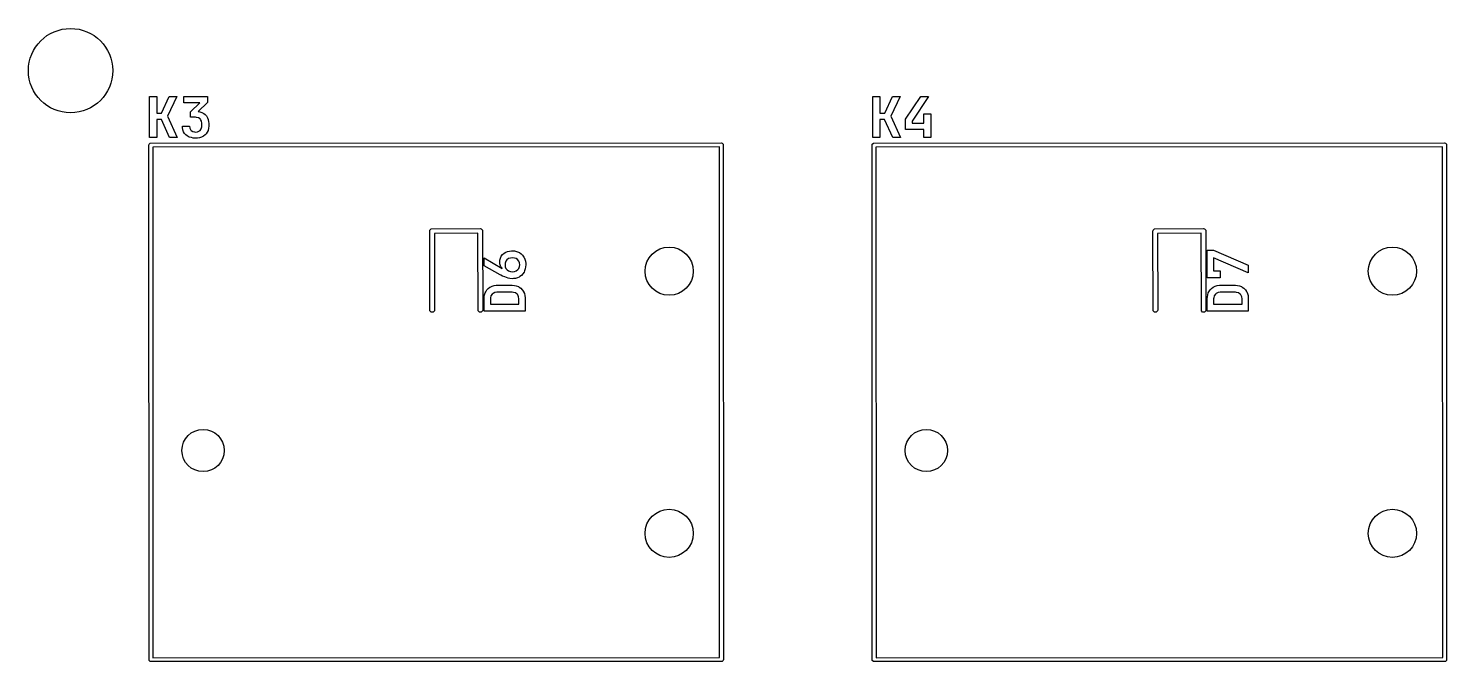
# Model space of a CAD drawing. Extents: x 0.7 to 11, y -6.1 to -1.6.
# Drawn here: x 2.427 to 3.817, y -2.23 to -1.61 of the extents above; entities that cross this region are included whole.
import ezdxf

# ---------------------------------------------------------------- set-up
doc = ezdxf.new("R2010")
doc.units = 0
doc.header["$MEASUREMENT"] = 0
doc.layers.add('BLACK', color=7, linetype='CONTINUOUS')

msp = doc.modelspace()

# ---------------------------------------------------------------- linework, layer by layer
at = {"layer": 'BLACK', "linetype": 'CONTINUOUS'}
for p, q in [((2.546, -1.7171), (2.546, -1.6769)), ((2.546, -1.6769), (2.5529, -1.6769)), ((2.5529, -1.6769), (2.5529, -1.6933)), ((2.5576, -1.6933), (2.5652, -1.6769)), ((2.5727, -1.6769), (2.5636, -1.6961)), ((2.5652, -1.6769), (2.5727, -1.6769)), ((2.5795, -1.683), (2.5795, -1.6769)), ((2.5795, -1.6769), (2.6028, -1.6769)), ((2.6028, -1.6769), (2.6028, -1.6827)), ((3.2546, -1.7171), (3.2546, -1.6769)), ((3.2546, -1.6769), (3.2615, -1.6769)), ((3.2615, -1.6769), (3.2615, -1.6933)), ((3.2663, -1.6933), (3.2739, -1.6769)), ((3.2813, -1.6769), (3.2723, -1.6961)), ((3.2739, -1.6769), (3.2813, -1.6769)), ((3.2867, -1.6992), (3.3016, -1.6769)), ((3.3093, -1.6769), (3.2933, -1.701)), ((3.3016, -1.6769), (3.3093, -1.6769)), ((2.5529, -1.6933), (2.5576, -1.6933)), ((2.5952, -1.683), (2.5795, -1.683)), ((2.5859, -1.6918), (2.5952, -1.683)), ((2.5859, -1.6973), (2.5859, -1.6918)), ((2.6028, -1.6827), (2.5935, -1.6916)), ((2.5935, -1.6916), (2.5951, -1.6919)), ((2.5951, -1.6919), (2.5972, -1.6925)), ((2.5972, -1.6925), (2.599, -1.6935)), ((2.599, -1.6935), (2.6004, -1.6946)), ((2.6004, -1.6946), (2.6018, -1.696)), ((3.2615, -1.6933), (3.2663, -1.6933)), ((3.3045, -1.7031), (3.3045, -1.694)), ((3.3045, -1.694), (3.3114, -1.694)), ((3.3114, -1.694), (3.3114, -1.7171)), ((2.5576, -1.6993), (2.5529, -1.6993)), ((2.5529, -1.6993), (2.5529, -1.7171)), ((2.5655, -1.7171), (2.5576, -1.6993)), ((2.5636, -1.6961), (2.5731, -1.7171)), ((2.5781, -1.7074), (2.5781, -1.7061)), ((2.5781, -1.7061), (2.585, -1.7061)), ((2.5785, -1.7095), (2.5781, -1.7074)), ((2.585, -1.7061), (2.5853, -1.7081)), ((2.5853, -1.7081), (2.5863, -1.7099)), ((2.591, -1.6973), (2.5859, -1.6973)), ((2.5918, -1.6974), (2.591, -1.6973)), ((2.5938, -1.6978), (2.5918, -1.6974)), ((2.5954, -1.6989), (2.5938, -1.6978)), ((2.5959, -1.6994), (2.5954, -1.6989)), ((2.5954, -1.7102), (2.5965, -1.7085)), ((2.5967, -1.7011), (2.5959, -1.6994)), ((2.5965, -1.7085), (2.597, -1.7066)), ((2.597, -1.7031), (2.5967, -1.7011)), ((2.597, -1.7061), (2.597, -1.7031)), ((2.597, -1.7066), (2.597, -1.7061)), ((2.6018, -1.696), (2.6028, -1.6977)), ((2.6028, -1.6977), (2.6035, -1.6996)), ((2.6038, -1.708), (2.6033, -1.7101)), ((2.6035, -1.6996), (2.6038, -1.7017)), ((2.6038, -1.7017), (2.6039, -1.7031)), ((2.6039, -1.7061), (2.6038, -1.708)), ((2.6039, -1.7031), (2.6039, -1.7061)), ((3.2662, -1.6993), (3.2615, -1.6993)), ((3.2615, -1.6993), (3.2615, -1.7171)), ((3.2741, -1.7171), (3.2662, -1.6993)), ((3.2723, -1.6961), (3.2818, -1.7171)), ((3.2867, -1.7091), (3.2867, -1.6992)), ((3.3045, -1.7091), (3.2867, -1.7091)), ((3.2933, -1.701), (3.2933, -1.7031)), ((3.2933, -1.7031), (3.3045, -1.7031)), ((3.3045, -1.7171), (3.3045, -1.7091)), ((2.5454, -1.7237), (2.5465, -1.7226)), ((2.5529, -1.7171), (2.546, -1.7171)), ((2.5465, -1.7226), (3.1063, -1.7224)), ((2.5731, -1.7171), (2.5655, -1.7171)), ((2.5792, -1.7114), (2.5785, -1.7095)), ((2.5802, -1.7131), (2.5792, -1.7114)), ((2.5816, -1.7146), (2.5802, -1.7131)), ((2.5829, -1.7156), (2.5816, -1.7146)), ((2.5848, -1.7166), (2.5829, -1.7156)), ((2.5869, -1.7172), (2.5848, -1.7166)), ((2.5863, -1.7099), (2.5866, -1.7102)), ((2.5866, -1.7102), (2.5882, -1.7112)), ((2.5888, -1.7176), (2.5869, -1.7172)), ((2.5882, -1.7112), (2.5901, -1.7116)), ((2.591, -1.7177), (2.5888, -1.7176)), ((2.5901, -1.7116), (2.591, -1.7117)), ((2.591, -1.7117), (2.5929, -1.7114)), ((2.5928, -1.7176), (2.591, -1.7177)), ((2.5948, -1.7173), (2.5928, -1.7176)), ((2.5929, -1.7114), (2.5947, -1.7107)), ((2.5947, -1.7107), (2.5954, -1.7102)), ((2.5969, -1.7167), (2.5948, -1.7173)), ((2.5988, -1.7158), (2.5969, -1.7167)), ((2.6004, -1.7146), (2.5988, -1.7158)), ((2.6014, -1.7135), (2.6004, -1.7146)), ((2.6025, -1.7119), (2.6014, -1.7135)), ((2.6033, -1.7101), (2.6025, -1.7119)), ((3.1063, -1.7224), (3.1071, -1.7226)), ((3.1071, -1.7226), (3.1081, -1.7237)), ((3.2541, -1.7237), (3.2552, -1.7226)), ((3.2615, -1.7171), (3.2546, -1.7171)), ((3.2552, -1.7226), (3.815, -1.7224)), ((3.2818, -1.7171), (3.2741, -1.7171)), ((3.3114, -1.7171), (3.3045, -1.7171)), ((3.815, -1.7224), (3.8157, -1.7226)), ((3.8157, -1.7226), (3.8168, -1.7237)), ((2.5453, -1.7244), (2.5454, -1.7237)), ((2.5454, -2.2291), (2.5453, -1.7244)), ((3.1043, -1.7262), (2.5491, -1.7264)), ((2.5491, -1.7264), (2.5492, -2.2265)), ((3.1045, -2.2264), (3.1043, -1.7262)), ((3.1081, -1.7237), (3.1083, -2.2283)), ((3.2539, -1.7244), (3.2541, -1.7237)), ((3.2541, -2.2291), (3.2539, -1.7244)), ((3.813, -1.7262), (3.2577, -1.7264)), ((3.2577, -1.7264), (3.2579, -2.2265)), ((3.8131, -2.2264), (3.813, -1.7262)), ((3.8168, -1.7237), (3.8169, -2.2283)), ((2.8207, -1.8078), (2.8219, -1.8065)), ((2.8219, -1.8065), (2.8701, -1.8063)), ((2.8701, -1.8063), (2.871, -1.8065)), ((2.871, -1.8065), (2.8723, -1.8078)), ((3.5293, -1.8078), (3.5306, -1.8065)), ((3.5306, -1.8065), (3.5787, -1.8063)), ((3.5787, -1.8063), (3.5796, -1.8065)), ((3.5796, -1.8065), (3.5809, -1.8078)), ((2.8205, -1.8087), (2.8207, -1.8078)), ((2.8207, -1.8867), (2.8205, -1.8087)), ((2.8677, -1.8109), (2.825, -1.811)), ((2.825, -1.811), (2.8252, -1.8858)), ((2.8679, -1.8867), (2.8677, -1.8109)), ((2.8723, -1.8078), (2.8724, -1.8858)), ((3.5291, -1.8087), (3.5293, -1.8078)), ((3.5293, -1.8867), (3.5291, -1.8087)), ((3.5764, -1.8109), (3.5337, -1.811)), ((3.5337, -1.811), (3.5339, -1.8858)), ((3.5766, -1.8867), (3.5764, -1.8109)), ((3.5809, -1.8078), (3.5811, -1.8858)), ((2.8898, -1.8352), (2.8906, -1.8334)), ((2.8906, -1.8334), (2.8918, -1.8318)), ((2.8918, -1.8318), (2.8933, -1.8305)), ((2.8933, -1.8305), (2.8949, -1.8295)), ((2.8949, -1.8295), (2.8967, -1.8288)), ((2.8967, -1.8288), (2.8987, -1.8283)), ((2.8987, -1.8283), (2.9007, -1.8281)), ((2.9007, -1.8281), (2.9014, -1.8281)), ((2.9014, -1.8281), (2.9035, -1.8282)), ((2.9035, -1.8282), (2.9055, -1.8286)), ((2.9055, -1.8286), (2.9074, -1.8293)), ((2.9074, -1.8293), (2.9083, -1.8298)), ((2.9083, -1.8298), (2.91, -1.831)), ((2.91, -1.831), (2.9115, -1.8324)), ((2.9115, -1.8324), (2.9127, -1.8342)), ((2.9127, -1.8342), (2.9129, -1.8345)), ((3.5824, -1.8546), (3.5824, -1.8274)), ((3.5824, -1.8274), (3.5885, -1.8274)), ((3.5885, -1.8274), (3.6226, -1.842)), ((2.8737, -1.8428), (2.8737, -1.835)), ((2.8737, -1.835), (2.8915, -1.8454)), ((2.8895, -1.8515), (2.8737, -1.8428)), ((2.8891, -1.8392), (2.8893, -1.8372)), ((2.8892, -1.8408), (2.8891, -1.8392)), ((2.8895, -1.8417), (2.8892, -1.8408)), ((2.8893, -1.8372), (2.8898, -1.8352)), ((2.8898, -1.8427), (2.8895, -1.8417)), ((2.8903, -1.8437), (2.8898, -1.8427)), ((2.8916, -1.8451), (2.8903, -1.8437)), ((2.8915, -1.8454), (2.8916, -1.8451)), ((2.8945, -1.84), (2.8943, -1.8417)), ((2.8943, -1.8417), (2.8945, -1.8437)), ((2.8952, -1.8381), (2.8945, -1.84)), ((2.8945, -1.8437), (2.8952, -1.8453)), ((2.8961, -1.8369), (2.8952, -1.8381)), ((2.8952, -1.8453), (2.8964, -1.8468)), ((2.8977, -1.8357), (2.8961, -1.8369)), ((2.8964, -1.8468), (2.8977, -1.8477)), ((2.8996, -1.8351), (2.8977, -1.8357)), ((2.8977, -1.8477), (2.8996, -1.8484)), ((2.9015, -1.8349), (2.8996, -1.8351)), ((2.9034, -1.8351), (2.9015, -1.8349)), ((2.9015, -1.8486), (2.9035, -1.8484)), ((2.9053, -1.8357), (2.9034, -1.8351)), ((2.9035, -1.8484), (2.9053, -1.8477)), ((2.9066, -1.8366), (2.9053, -1.8357)), ((2.9053, -1.8477), (2.9069, -1.8465)), ((2.9078, -1.8381), (2.9066, -1.8366)), ((2.9069, -1.8465), (2.9078, -1.8453)), ((2.9084, -1.8398), (2.9078, -1.8381)), ((2.9078, -1.8453), (2.9085, -1.8434)), ((2.9087, -1.8417), (2.9084, -1.8398)), ((2.9085, -1.8434), (2.9087, -1.8417)), ((2.9129, -1.8345), (2.9137, -1.8363)), ((2.9134, -1.8477), (2.9129, -1.8489)), ((2.9141, -1.8458), (2.9134, -1.8477)), ((2.9137, -1.8363), (2.9142, -1.8383)), ((2.9144, -1.8437), (2.9141, -1.8458)), ((2.9142, -1.8383), (2.9145, -1.8404)), ((2.9145, -1.8417), (2.9144, -1.8437)), ((2.9145, -1.8404), (2.9145, -1.8417)), ((3.6226, -1.8495), (3.5885, -1.8348)), ((3.5885, -1.8348), (3.5885, -1.8477)), ((3.5885, -1.8477), (3.595, -1.8477)), ((3.595, -1.8477), (3.595, -1.8546)), ((3.6226, -1.842), (3.6226, -1.8495)), ((2.8815, -1.8626), (2.8836, -1.862)), ((2.8836, -1.862), (2.8856, -1.8618)), ((2.8856, -1.8618), (2.8863, -1.8618)), ((2.8863, -1.8618), (2.9014, -1.8618)), ((2.8901, -1.8519), (2.8895, -1.8515)), ((2.8919, -1.8528), (2.8901, -1.8519)), ((2.8939, -1.8536), (2.8919, -1.8528)), ((2.8958, -1.8543), (2.8939, -1.8536)), ((2.8972, -1.8548), (2.8958, -1.8543)), ((2.8991, -1.8552), (2.8972, -1.8548)), ((2.9012, -1.8554), (2.8991, -1.8552)), ((2.8996, -1.8484), (2.9015, -1.8486)), ((2.9024, -1.8553), (2.9012, -1.8554)), ((2.9014, -1.8618), (2.9034, -1.8619)), ((2.9045, -1.855), (2.9024, -1.8553)), ((2.9034, -1.8619), (2.9053, -1.8623)), ((2.9065, -1.8545), (2.9045, -1.855)), ((2.9082, -1.8537), (2.9065, -1.8545)), ((2.9088, -1.8533), (2.9082, -1.8537)), ((2.9104, -1.8521), (2.9088, -1.8533)), ((2.9118, -1.8505), (2.9104, -1.8521)), ((2.9129, -1.8489), (2.9118, -1.8505)), ((3.595, -1.8546), (3.5824, -1.8546)), ((3.5902, -1.8626), (3.5922, -1.862)), ((3.5922, -1.862), (3.5942, -1.8618)), ((3.5942, -1.8618), (3.595, -1.8618)), ((3.595, -1.8618), (3.61, -1.8618)), ((3.61, -1.8618), (3.6121, -1.8619)), ((3.6121, -1.8619), (3.614, -1.8623)), ((2.8737, -1.8752), (2.8738, -1.8732)), ((2.8737, -1.8872), (2.8737, -1.8752)), ((2.8738, -1.8732), (2.8742, -1.8712)), ((2.8742, -1.8712), (2.8748, -1.8693)), ((2.8748, -1.8693), (2.8753, -1.8681)), ((2.8753, -1.8681), (2.8764, -1.8664)), ((2.8764, -1.8664), (2.8777, -1.8649)), ((2.8777, -1.8649), (2.8793, -1.8637)), ((2.8793, -1.8637), (2.8797, -1.8635)), ((2.8797, -1.8635), (2.8815, -1.8626)), ((2.88, -1.874), (2.8799, -1.8752)), ((2.8799, -1.8752), (2.8799, -1.8803)), ((2.8805, -1.8721), (2.88, -1.874)), ((2.8817, -1.8705), (2.8805, -1.8721)), ((2.8825, -1.8698), (2.8817, -1.8705)), ((2.8843, -1.8689), (2.8825, -1.8698)), ((2.8863, -1.8687), (2.8843, -1.8689)), ((2.9014, -1.8687), (2.8863, -1.8687)), ((2.9024, -1.8688), (2.9014, -1.8687)), ((2.9044, -1.8693), (2.9024, -1.8688)), ((2.906, -1.8705), (2.9044, -1.8693)), ((2.9053, -1.8623), (2.9073, -1.8631)), ((2.9067, -1.8713), (2.906, -1.8705)), ((2.9075, -1.8732), (2.9067, -1.8713)), ((2.9073, -1.8631), (2.908, -1.8635)), ((2.9078, -1.8752), (2.9075, -1.8732)), ((2.9078, -1.8803), (2.9078, -1.8752)), ((2.908, -1.8635), (2.9097, -1.8646)), ((2.9097, -1.8646), (2.9111, -1.8661)), ((2.9111, -1.8661), (2.9122, -1.8678)), ((2.9122, -1.8678), (2.9124, -1.8681)), ((2.9124, -1.8681), (2.9132, -1.8699)), ((2.9132, -1.8699), (2.9137, -1.8718)), ((2.9137, -1.8718), (2.9139, -1.874)), ((2.9139, -1.874), (2.914, -1.8752)), ((2.914, -1.8752), (2.914, -1.8872)), ((3.5824, -1.8752), (3.5825, -1.8732)), ((3.5824, -1.8872), (3.5824, -1.8752)), ((3.5825, -1.8732), (3.5828, -1.8712)), ((3.5828, -1.8712), (3.5834, -1.8693)), ((3.5834, -1.8693), (3.584, -1.8681)), ((3.584, -1.8681), (3.5851, -1.8664)), ((3.5851, -1.8664), (3.5864, -1.8649)), ((3.5864, -1.8649), (3.588, -1.8637)), ((3.588, -1.8637), (3.5883, -1.8635)), ((3.5883, -1.8635), (3.5902, -1.8626)), ((3.5887, -1.874), (3.5886, -1.8752)), ((3.5886, -1.8752), (3.5886, -1.8803)), ((3.5892, -1.8721), (3.5887, -1.874)), ((3.5903, -1.8705), (3.5892, -1.8721)), ((3.5911, -1.8698), (3.5903, -1.8705)), ((3.5929, -1.8689), (3.5911, -1.8698)), ((3.595, -1.8687), (3.5929, -1.8689)), ((3.61, -1.8687), (3.595, -1.8687)), ((3.6111, -1.8688), (3.61, -1.8687)), ((3.6131, -1.8693), (3.6111, -1.8688)), ((3.6147, -1.8705), (3.6131, -1.8693)), ((3.614, -1.8623), (3.6159, -1.8631)), ((3.6154, -1.8713), (3.6147, -1.8705)), ((3.6162, -1.8732), (3.6154, -1.8713)), ((3.6159, -1.8631), (3.6167, -1.8635)), ((3.6165, -1.8752), (3.6162, -1.8732)), ((3.6165, -1.8803), (3.6165, -1.8752)), ((3.6167, -1.8635), (3.6183, -1.8646)), ((3.6183, -1.8646), (3.6197, -1.8661)), ((3.6197, -1.8661), (3.6209, -1.8678)), ((3.6209, -1.8678), (3.6211, -1.8681)), ((3.6211, -1.8681), (3.6218, -1.8699)), ((3.6218, -1.8699), (3.6223, -1.8718)), ((3.6223, -1.8718), (3.6226, -1.874)), ((3.6226, -1.874), (3.6226, -1.8752)), ((3.6226, -1.8752), (3.6226, -1.8872)), ((2.8219, -1.888), (2.8207, -1.8867)), ((2.8237, -1.888), (2.8219, -1.888)), ((2.825, -1.8867), (2.8237, -1.888)), ((2.8252, -1.8858), (2.825, -1.8867)), ((2.8692, -1.888), (2.8679, -1.8867)), ((2.871, -1.888), (2.8692, -1.888)), ((2.8723, -1.8867), (2.871, -1.888)), ((2.8724, -1.8858), (2.8723, -1.8867)), ((2.914, -1.8872), (2.8737, -1.8872)), ((2.8799, -1.8803), (2.9078, -1.8803)), ((3.5306, -1.888), (3.5293, -1.8867)), ((3.5324, -1.888), (3.5306, -1.888)), ((3.5337, -1.8867), (3.5324, -1.888)), ((3.5339, -1.8858), (3.5337, -1.8867)), ((3.5778, -1.888), (3.5766, -1.8867)), ((3.5796, -1.888), (3.5778, -1.888)), ((3.5809, -1.8867), (3.5796, -1.888)), ((3.5811, -1.8858), (3.5809, -1.8867)), ((3.6226, -1.8872), (3.5824, -1.8872)), ((3.5886, -1.8803), (3.6165, -1.8803)), ((2.5465, -2.2302), (2.5454, -2.2291)), ((2.5472, -2.2303), (2.5465, -2.2302)), ((3.1071, -2.2302), (2.5472, -2.2303)), ((2.5492, -2.2265), (3.1045, -2.2264)), ((3.1081, -2.2291), (3.1071, -2.2302)), ((3.1083, -2.2283), (3.1081, -2.2291)), ((3.2552, -2.2302), (3.2541, -2.2291)), ((3.2559, -2.2303), (3.2552, -2.2302)), ((3.8157, -2.2302), (3.2559, -2.2303)), ((3.2579, -2.2265), (3.8131, -2.2264)), ((3.8168, -2.2291), (3.8157, -2.2302)), ((3.8169, -2.2283), (3.8168, -2.2291))]:
    msp.add_line(p, q, dxfattribs=at)
at = {"layer": 'BLACK'}
for centre, radius in [((2.4685, -1.6516), 0.0413), ((3.0551, -1.848), 0.0236), ((3.7638, -1.848), 0.0236), ((2.5984, -2.0236), 0.0207), ((3.3071, -2.0236), 0.0207), ((3.0551, -2.1047), 0.0236), ((3.7638, -2.1047), 0.0236)]:
    msp.add_circle(centre, radius, dxfattribs=at)

doc.saveas('drawing.dxf')
